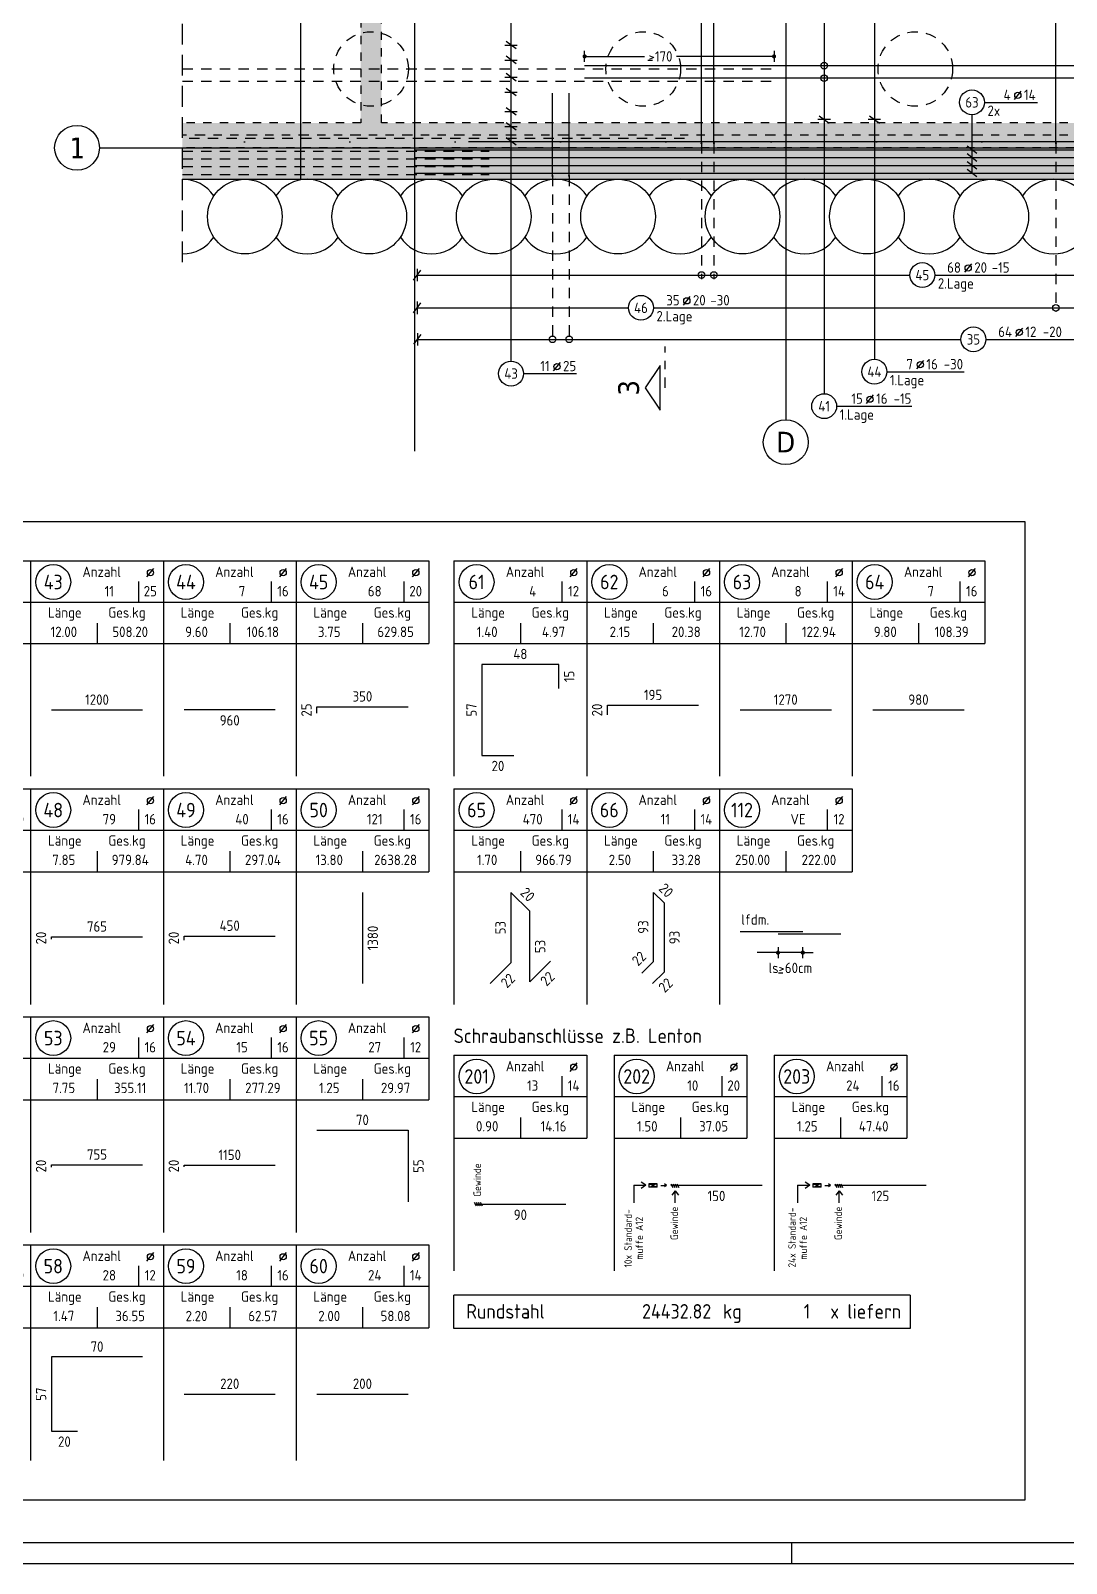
# Model space of a CAD drawing. Extents: x -101 to 101, y -52 to 90.
# Drawn here: x 21.77 to 34.26, y 0 to 18.48 of the extents above; entities that cross this region are included whole.
import ezdxf
from ezdxf.enums import TextEntityAlignment as Align

# ---------------------------------------------------------------- set-up
doc = ezdxf.new("R2010")
doc.units = 0
doc.header["$LTSCALE"] = 0.5
for name, pattern in [('AUSGEZOGEN', [1000.01, 1000, 0.01]), ('DASHED', [0.75, 0.5, -0.25]), ('DIVIDE2', [0.625, 0.25, -0.125, 0, -0.125, 0, -0.125]), ('HIDDEN', [0.375, 0.25, -0.125]), ('PUNKT', [0.175, 0.05, -0.125]), ('STRICHPUNKT2', [0.55, 0.25, -0.125, 0.05, -0.125]), ('VERDECKT', [0.375, 0.25, -0.125])]:
    doc.linetypes.add(name, pattern=pattern)
for name, color, linetype in [('2.UG', 7, 'Continuous'), ('ACHSEN', 7, 'Continuous'), ('AFB', 7, 'Continuous'), ('AFU', 7, 'Continuous'), ('BETON', 7, 'Continuous'), ('DRUEBER', 7, 'Continuous'), ('grau_mittel', 7, 'Continuous'), ('Gründungspfähle', 7, 'Continuous'), ('HILFE', 7, 'Continuous'), ('MASSE', 7, 'Continuous'), ('OBJEKT', 7, 'Continuous'), ('RAHMEN', 7, 'Continuous'), ('RND', 7, 'Continuous'), ('RND_BILD', 7, 'Continuous'), ('SCHNITTE', 7, 'Continuous'), ('SCHRAFF', 7, 'Continuous'), ('SFP_Achsen', 7, 'Continuous'), ('STAHL', 7, 'Continuous'), ('TEXT', 7, 'Continuous'), ('Verbau', 7, 'Continuous')]:
    doc.layers.add(name, color=color, linetype=linetype)
doc.layers.add('NOPLOT', color=7, linetype='Continuous', plot=False)
doc.styles.add('helv', font='tahoma.ttf')
doc.styles.add('txt', font='isocp.shx')
doc.linetypes.add('AFU_50L', pattern='A,0.75,["/",Standard,S=0.2,R=0,X=-0.01,Y=-0.1],0.07,["/",Standard,S=0.2,R=0,X=-0.01,Y=-0.1],0.75', length=1.57)
doc.dimstyles.new('DOT_I', dxfattribs={"dimscale": 0.5, "dimtxt": 0.25, "dimasz": 0.25, "dimexe": 0.1, "dimexo": 0.3, "dimgap": 0.1, "dimtad": 1, "dimdec": 3, "dimzin": 3, "dimtxsty": 'txt', "dimblk": 'DOT', "dimblk1": 'DOT', "dimblk2": 'DOT', "dimsah": 1, "dimcen": 0.1, "dimse1": 1, "dimse2": 1, "dimazin": 0, "dimtfac": 1, "dimtdec": 4, "dimtix": 1, "dimtmove": 2, "dimatfit": 3, "dimfxl": 0, "dimtvp": 1, "dimtolj": 1, "dimtzin": 0, "dimarcsym": 0})

# ---------------------------------------------------------------- blocks, each defined once
blk = doc.blocks.new('lei_gre')
at = {"layer": 'RND', "color": 7, "linetype": 'Continuous'}
for p, q in [((-0.09, -0.12), (0.09, 0.12)), ((0, 0.15), (0, -0.15))]:
    blk.add_line(p, q, dxfattribs=at)
blk = doc.blocks.new('RND_LEI')
at = {"layer": 'RND', "color": 7, "linetype": 'Continuous'}
blk.add_line((1.022, 0.066), (1.19, 0.27), dxfattribs=at)
for centre, radius in [((0, 0), 0.3), ((1.106, 0.168), 0.075)]:
    blk.add_circle(centre, radius, dxfattribs=at)
at = {"layer": 'RND', "color": 7, "linetype": 'Continuous', "style": 'txt'}
blk.add_attdef('POSL', text='', height=0.25, dxfattribs=at).set_placement((0, 0), align=Align.MIDDLE)
blk.add_attdef('ANZ', text='', height=0.25, dxfattribs=at).set_placement((0.931, 0.057), align=Align.RIGHT)
for tag, p in [('DUM', (1.253, 0.057)), ('ABSTD', (1.674, 0.057)), ('POSTXT', (0.374, -0.327))]:
    blk.add_attdef(tag, p, '', height=0.25, dxfattribs=at)
blk = doc.blocks.new('DOT')
at = {"layer": 'MASSE', "color": 7, "linetype": 'Continuous'}
for p, q in [((0, 0), (-1, 0)), ((0, 0.54), (0, -0.54))]:
    blk.add_line(p, q, dxfattribs=at)
at = {"layer": 'MASSE', "color": 7, "linetype": 'Continuous', "const_width": 0.2}
blk.add_lwpolyline([(-0.1, 0, 1), (0.1, 0, 1)], format="xyb", close=True, dxfattribs=at)
blk = doc.blocks.new('*D60')
at = {"layer": 'Defpoints', "color": 0, "linetype": 'AUSGEZOGEN', "transparency": 16777216}
for p in [(28.451, 18.173), (28.451, 18.173), (30.735, 18.173)]:
    blk.add_point(p, dxfattribs=at)
at = {"layer": 'MASSE', "color": 0, "linetype": 'AUSGEZOGEN', "lineweight": -2, "transparency": 16777216}
for p, q in [((28.576, 18.173), (29.173, 18.173)), ((30.61, 18.173), (29.56, 18.173))]:
    blk.add_line(p, q, dxfattribs=at)
at = {"layer": 'MASSE', "color": 0, "linetype": 'AUSGEZOGEN', "lineweight": -2, "transparency": 16777216, "xscale": 0.125, "yscale": 0.125, "zscale": 0.125, "rotation": 180}
blk.add_blockref('DOT', (28.451, 18.173), dxfattribs=at)
at = {"layer": 'MASSE', "color": 0, "linetype": 'AUSGEZOGEN', "lineweight": -2, "transparency": 16777216, "xscale": 0.125, "yscale": 0.125, "zscale": 0.125}
blk.add_blockref('DOT', (30.735, 18.173), dxfattribs=at)
at = {"layer": 'MASSE', "color": 0, "linetype": 'AUSGEZOGEN', "transparency": 16777216, "insert": (29.366, 18.173), "char_height": 0.125, "attachment_point": 5, "style": 'txt'}
blk.add_mtext('\\A1;>170', dxfattribs=at)
blk = doc.blocks.new('SCHN-1')
at = {"layer": 'SCHNITTE', "color": 5, "linetype": 'Continuous'}
blk.add_lwpolyline([(0.54, 0.125), (0, 0.485), (-0.54, 0.125)], close=True, dxfattribs=at)
at = {"layer": 'SCHNITTE', "color": 6, "linetype": 'Continuous', "style": 'helv'}
blk.add_attdef('SCHN-1', text='', height=0.5, dxfattribs=at).set_placement((0, 0.635), align=Align.CENTER)
blk = doc.blocks.new('RND_LIS2')
at = {"layer": 'RND', "color": 3, "linetype": 'Continuous'}
for p, q in [((0, 0), (0, -5.2)), ((0, 0), (3.2, 0)), ((3.2, 0), (3.2, -2)), ((2.6, -0.503), (2.6, -1)), ((0, -1), (3.2, -1)), ((1.6, -1.503), (1.6, -2)), ((0, -2), (3.2, -2))]:
    blk.add_line(p, q, dxfattribs=at)
at = {"layer": 'RND', "color": 7, "linetype": 'Continuous'}
blk.add_line((2.805, -0.39), (2.973, -0.186), dxfattribs=at)
at = {"layer": 'RND', "color": 1, "linetype": 'Continuous'}
blk.add_circle((0.545, -0.513), 0.42, dxfattribs=at)
at = {"layer": 'RND', "color": 7, "linetype": 'Continuous'}
blk.add_circle((2.889, -0.288), 0.075, dxfattribs=at)
at = {"layer": 'RND', "color": 7, "linetype": 'Continuous', "style": 'txt'}
for s, p in [('Anzahl', (1.249, -0.391)), ('Länge', (0.42, -1.373)), ('Ges.kg', (1.872, -1.373))]:
    blk.add_text(s, height=0.25, dxfattribs=at).set_placement(p)
at = {"layer": 'RND', "color": 1, "linetype": 'Continuous', "style": 'txt'}
blk.add_attdef('POS1', text='', height=0.35, dxfattribs=at).set_placement((0.545, -0.513), align=Align.MIDDLE)
at = {"layer": 'RND', "color": 7, "linetype": 'Continuous', "style": 'txt'}
for tag, p in [('STK1', (1.897, -0.859)), ('DS1', (2.885, -0.859)), ('LANG1', (0.8, -1.841)), ('GEW', (2.4, -1.841))]:
    blk.add_attdef(tag, text='', height=0.25, dxfattribs=at).set_placement(p, align=Align.CENTER)
blk = doc.blocks.new('A0-19-0')
at = {"layer": 'RAHMEN', "color": 5}
blk.add_line((2, 0.5), (137.4, 0.5), dxfattribs=at)
at = {"layer": 'RAHMEN', "color": 7}
blk.add_line((61.9, 0), (61.9, 0.5), dxfattribs=at)
at = {"layer": 'RAHMEN'}
blk.add_line((0, 0), (137.9, 0), dxfattribs=at)
blk = doc.blocks.new('RND_SUM')
at = {"layer": 'RND', "color": 5, "linetype": 'Continuous'}
for p, q in [((0, 0), (0, 0.8)), ((11, 0.8), (0, 0.8)), ((11, 0.8), (11, 0)), ((11, 0), (0, 0))]:
    blk.add_line(p, q, dxfattribs=at)
at = {"layer": 'RND', "color": 1, "linetype": 'Continuous', "style": 'txt'}
for s, p in [('Rundstahl', (0.292, 0.235)), ('kg', (6.483, 0.235))]:
    blk.add_text(s, height=0.35, dxfattribs=at).set_placement(p)
blk.add_text('x liefern', height=0.35, dxfattribs=at).set_placement((10.784, 0.235), align=Align.RIGHT)
for tag, p in [('RND-S', (6.203, 0.235)), ('RND-Z', (8.59, 0.235))]:
    blk.add_attdef(tag, text='', height=0.35, dxfattribs=at).set_placement(p, align=Align.RIGHT)
blk = doc.blocks.new('Muffe%%C28')
at = {"layer": 'STAHL', "color": 102, "linetype": 'AUSGEZOGEN'}
for p, q in [((-0.01, 0.117), (-0.011, 0.116)), ((-0.011, 0.116), (-0.011, 0.017)), ((-0.011, 0.017), (-0.01, 0.016)), ((0.025, 0.117), (-0.01, 0.117)), ((-0.01, 0.016), (0.025, 0.016)), ((-0.007, 0.116), (-0.008, 0.117)), ((-0.007, 0.017), (-0.008, 0.016)), ((-0.007, 0.116), (-0.002, 0.072)), ((-0.007, 0.017), (-0.002, 0.061)), ((0.018, 0.07), (-0.003, 0.07)), ((-0.003, 0.063), (0.018, 0.063)), ((-0.002, 0.072), (-0.002, 0.066)), ((-0.002, 0.061), (-0.002, 0.066)), ((0.022, 0.116), (0.017, 0.072)), ((0.017, 0.072), (0.017, 0.066)), ((0.017, 0.061), (0.017, 0.066)), ((0.022, 0.017), (0.017, 0.061)), ((0.022, 0.116), (0.023, 0.117)), ((0.022, 0.017), (0.023, 0.016)), ((0.026, 0.116), (0.025, 0.117)), ((0.025, 0.016), (0.026, 0.017)), ((0.026, 0.116), (0.026, 0.017))]:
    blk.add_line(p, q, dxfattribs=at)
at = {"layer": 'TEXT', "color": 102, "linetype": 'AUSGEZOGEN'}
for p, q in [((-0.002, 0.074), (0.017, 0.074)), ((-0.002, 0.059), (0.017, 0.059))]:
    blk.add_line(p, q, dxfattribs=at)

msp = doc.modelspace()

# ---------------------------------------------------------------- hatches: boundary and pattern name
at = {"layer": '2.UG', "linetype": 'AUSGEZOGEN'}
h = msp.add_hatch(dxfattribs=at)
h.set_pattern_fill('DOTS', scale=0.8, double=1)
h.set_pattern_definition([(0, (73.88, 57.7828), (0.635, 1.27), [0, -1.27])])
h.paths.add_polyline_path([(28.0859, 38.321), (26.9759, 38.321), (26.9759, 38.566), (26.6759, 38.566), (26.6759, 38.321), (23.9009, 38.321), (23.9009, 38.021), (28.0859, 38.021)], flags=17)
h.paths.add_polyline_path([(31.3709, 38.321), (30.5959, 38.321), (30.5959, 38.021), (30.7509, 38.021), (30.7509, 37.521), (31.0009, 37.521), (31.0009, 38.021), (31.3709, 38.021)], flags=17)
h.paths.add_polyline_path([(36.0259, 39.721), (35.7259, 39.721), (35.7259, 38.321), (33.9909, 38.321), (33.9909, 39.721), (33.6909, 39.721), (33.6909, 38.321), (33.3809, 38.321), (33.3809, 38.021), (35.7259, 38.021), (35.7259, 26.571), (31.0009, 26.571), (31.0009, 30.776), (30.7509, 30.776), (30.7509, 26.571), (23.9009, 26.571), (23.9009, 26.321), (36.0259, 26.321)])
h.paths.add_polyline_path([(31.0009, 36.386), (30.7509, 36.386), (30.7509, 31.911), (31.0009, 31.911)], flags=17)
h.paths.add_polyline_path([(27.8009, 30.696), (27.5009, 30.696), (27.5009, 30.196), (27.8009, 30.196)], flags=17)
h.paths.add_polyline_path([(24.5759, 30.696), (24.2759, 30.696), (24.2759, 30.196), (24.5759, 30.196)], flags=17)
h.paths.add_polyline_path([(39.6859, 30.946), (38.5009, 30.946), (38.5009, 38.021), (40.7509, 38.021), (40.7509, 38.321), (38.5009, 38.321), (38.5009, 38.771), (38.2509, 38.771), (38.2509, 30.226), (38.5009, 30.226), (38.5009, 30.696), (39.6859, 30.696)])
h.paths.add_polyline_path([(40.7509, 28.446), (38.5009, 28.446), (38.5009, 28.601), (38.2509, 28.601), (38.2509, 25.701), (38.5009, 25.701), (38.5009, 28.196), (40.5759, 28.196), (40.5759, 24.071), (38.5009, 24.071), (38.5009, 24.691), (38.2509, 24.691), (38.2509, 24.071), (28.2459, 24.071), (28.2459, 23.821), (38.8759, 23.821), (38.8759, 17.371), (26.0009, 17.371), (26.0009, 23.821), (26.2359, 23.821), (26.2359, 24.071), (25.6159, 24.071), (25.6159, 23.821), (25.7509, 23.821), (25.7509, 17.371), (23.9009, 17.371), (23.9009, 17.071), (40.7509, 17.071), (40.7509, 17.371), (39.1259, 17.371), (39.1259, 23.821), (40.7509, 23.821)])
at = {"layer": 'grau_mittel'}
h = msp.add_hatch(color=61, dxfattribs=at)
h.paths.add_polyline_path([(26.0009, 17.071), (26.0009, 16.691), (39.1259, 16.691), (39.1259, 17.071)])
h.paths.add_polyline_path([(23.6009, 17.071), (23.6009, 16.691), (26.0009, 16.691), (26.0009, 17.071)])
h.paths.add_polyline_path([(40.7509, 16.691), (40.7509, 17.071), (39.1259, 17.071), (39.1259, 16.691)])
at = {"layer": 'SCHRAFF', "linetype": 'AUSGEZOGEN'}
h = msp.add_hatch(dxfattribs=at)
h.set_pattern_fill('DOTS', scale=0.05, double=1)
h.set_pattern_definition([(0, (73.88, 57.78282), (0.0396875, 0.079375), [0, -0.079375])])
h.paths.add_polyline_path([(26.4009, 38.321), (23.6009, 38.321), (23.6009, 38.021), (26.4009, 38.021)])
h.paths.add_polyline_path([(28.0859, 38.321), (26.9759, 38.321), (26.9759, 38.566), (26.6759, 38.566), (26.6759, 38.321), (26.4009, 38.321), (26.4009, 38.021), (28.0859, 38.021)], flags=17)
h.paths.add_polyline_path([(31.3709, 38.321), (30.5959, 38.321), (30.5959, 38.021), (30.7509, 38.021), (30.7509, 37.521), (31.0009, 37.521), (31.0009, 38.021), (31.3709, 38.021)], flags=17)
h.paths.add_polyline_path([(36.0259, 39.721), (35.7259, 39.721), (35.7259, 38.321), (33.9909, 38.321), (33.9909, 39.721), (33.6909, 39.721), (33.6909, 38.321), (33.3809, 38.321), (33.3809, 38.021), (35.7259, 38.021), (35.7259, 26.571), (31.0009, 26.571), (31.0009, 30.776), (30.7509, 30.776), (30.7509, 26.571), (26.4009, 26.571), (26.4009, 26.321), (36.0259, 26.321)])
h.paths.add_polyline_path([(40.7509, 38.321), (38.5009, 38.321), (38.5009, 38.771), (38.2509, 38.771), (38.2509, 30.226), (38.5009, 30.226), (38.5009, 30.696), (39.6859, 30.696), (39.6859, 30.946), (38.5009, 30.946), (38.5009, 38.021), (40.7509, 38.021)])
h.paths.add_polyline_path([(31.0009, 36.386), (30.7509, 36.386), (30.7509, 31.911), (31.0009, 31.911)], flags=17)
h.paths.add_polyline_path([(27.8009, 30.696), (27.5009, 30.696), (27.5009, 30.196), (27.8009, 30.196)], flags=17)
h.paths.add_polyline_path([(24.5759, 30.696), (24.2759, 30.696), (24.2759, 30.196), (24.5759, 30.196)])
h.paths.add_polyline_path([(26.4009, 26.571), (23.6009, 26.571), (23.6009, 26.321), (26.4009, 26.321)])
h.paths.add_polyline_path([(40.7509, 28.446), (38.5009, 28.446), (38.5009, 28.601), (38.2509, 28.601), (38.2509, 25.701), (38.5009, 25.701), (38.5009, 28.196), (40.5759, 28.196), (40.5759, 24.071), (38.5009, 24.071), (38.5009, 24.691), (38.2509, 24.691), (38.2509, 23.821), (38.8759, 23.821), (38.8759, 17.371), (38.2509, 17.371), (38.2509, 17.071), (40.7509, 17.071), (40.7509, 17.371), (39.1259, 17.371), (39.1259, 23.821), (40.7509, 23.821)])
h.paths.add_polyline_path([(38.2509, 24.071), (28.2459, 24.071), (28.2459, 23.821), (38.2509, 23.821)])
h.paths.add_polyline_path([(26.2359, 24.071), (25.6159, 24.071), (25.6159, 23.821), (25.7509, 23.821), (25.7509, 17.371), (23.6009, 17.371), (23.6009, 17.071), (26.4009, 17.071), (26.4009, 17.371), (26.0009, 17.371), (26.0009, 23.821), (26.2359, 23.821)])
h.paths.add_polyline_path([(38.2509, 17.371), (26.4009, 17.371), (26.4009, 17.071), (38.2509, 17.071)])

# ---------------------------------------------------------------- linework, layer by layer
at = {"layer": 'ACHSEN', "color": 140, "linetype": 'AUSGEZOGEN'}
for p, q in [((30.8759, 39.721), (30.8759, 13.791)), ((22.6009, 17.071), (40.7509, 17.071))]:
    msp.add_line(p, q, dxfattribs=at)
at = {"layer": 'AFB', "color": 1, "linetype": 'DIVIDE2'}
msp.add_line((40.7509, 17.221), (23.6009, 17.221), dxfattribs=at)
at = {"layer": 'AFU', "color": 8, "linetype": 'AFU_50L'}
msp.add_line((25.0259, 38.321), (25.0259, 16.691), dxfattribs=at)
at = {"layer": 'BETON', "color": 6, "linetype": 'AUSGEZOGEN'}
msp.add_line((23.6009, 17.071), (40.7509, 17.071), dxfattribs=at)
at = {"layer": 'DRUEBER', "color": 7, "linetype": 'PUNKT', "lineweight": -2}
for points in [[(25.7509, 23.821), (25.7509, 17.371), (23.6009, 17.371)], [(38.8759, 23.821), (38.8759, 17.371), (26.0009, 17.371), (26.0009, 23.821)], [(40.7509, 17.071), (23.6009, 17.071)]]:
    msp.add_lwpolyline(points, dxfattribs=at)
at = {"layer": 'Gründungspfähle', "color": 171, "linetype": 'VERDECKT'}
for centre in [(25.8759, 18.021), (29.1572, 18.021), (32.4384, 18.021)]:
    msp.add_circle(centre, 0.45, dxfattribs=at)
at = {"layer": 'HILFE', "color": 102, "linetype": 'DASHED'}
msp.add_line((23.6009, 15.691), (23.6009, 39.721), dxfattribs=at)
at = {"layer": 'MASSE', "color": 7, "linetype": 'AUSGEZOGEN'}
msp.add_line((29.2117, 18.1269), (29.2689, 18.1269), dxfattribs=at)
at = {"layer": 'MASSE', "color": 7, "linetype": 'Continuous'}
for p, q in [((30.6576, 7.3649), (30.5326, 7.3649)), ((31.0817, 7.3649), (30.7826, 7.3649))]:
    msp.add_line(p, q, dxfattribs=at)
at = {"layer": 'NOPLOT', "color": 191, "linetype": 'AUSGEZOGEN'}
msp.add_line((26.4009, 20.3689), (26.4009, 13.4127), dxfattribs=at)
at = {"layer": 'OBJEKT', "color": 7, "linetype": 'AUSGEZOGEN'}
for p, q in [((23.6009, 16.691), (40.7509, 16.691)), ((30.7885, 7.1227), (30.8397, 7.1227))]:
    msp.add_line(p, q, dxfattribs=at)
at = {"layer": 'RND', "color": 7, "linetype": 'AUSGEZOGEN'}
for p, q in [((31.3392, 19.4987), (31.3392, 17.4123)), ((31.9446, 19.4973), (31.9446, 17.4117)), ((33.2713, 17.6188), (33.9113, 17.6188)), ((31.3392, 17.4123), (31.3392, 14.1047)), ((31.9446, 17.4117), (31.9446, 14.5204)), ((26.4307, 15.5362), (32.3726, 15.5362)), ((32.6726, 15.5362), (36.5278, 15.5362)), ((26.4318, 15.141), (28.9802, 15.141)), ((29.2802, 15.141), (36.5306, 15.141)), ((26.4358, 14.7607), (32.9886, 14.7607)), ((33.2886, 14.7607), (39.0773, 14.7607)), ((27.7143, 14.3479), (28.3543, 14.3479)), ((32.0946, 14.3704), (33.0258, 14.3704)), ((31.4892, 13.9547), (32.3954, 13.9547))]:
    msp.add_line(p, q, dxfattribs=at)
at = {"layer": 'RND', "color": 102, "linetype": 'AUSGEZOGEN'}
for p, q in [((27.5643, 14.4979), (27.5643, 19.1047)), ((33.1213, 17.4688), (33.1213, 16.7639))]:
    msp.add_line(p, q, dxfattribs=at)
at = {"layer": 'RND', "color": 1, "linetype": 'HIDDEN'}
msp.add_line((29.6559, 17.184), (23.6009, 17.184), dxfattribs=at)
at = {"layer": 'RND', "color": 102, "linetype": 'VERDECKT'}
for p, q in [((29.8596, 17.126), (29.8596, 15.4862)), ((30.0096, 17.126), (30.0096, 15.4862)), ((34.1333, 17.126), (34.1333, 15.091)), ((28.0634, 16.731), (28.0634, 14.7107)), ((28.2634, 16.731), (28.2634, 14.7107))]:
    msp.add_line(p, q, dxfattribs=at)
at = {"layer": 'RND', "color": 1, "linetype": 'AUSGEZOGEN'}
for points in [[(34.1333, 17.126), (34.1333, 23.776)], [(29.8596, 17.126), (29.8596, 20.626)], [(30.0096, 17.126), (30.0096, 20.626)], [(39.0509, 18.0608), (28.4509, 18.0608)], [(39.0509, 17.9108), (28.4509, 17.9108)], [(28.0634, 16.731), (28.0634, 17.731)], [(28.2634, 16.731), (28.2634, 17.731)], [(26.4009, 17.0456), (39.1009, 17.0456)], [(27.0509, 17.1467), (39.0509, 17.1467)], [(26.4009, 16.9517), (39.1009, 16.9517)], [(26.4009, 16.8578), (39.1009, 16.8578)], [(26.4009, 16.7639), (39.1009, 16.7639)]]:
    msp.add_lwpolyline(points, dxfattribs=at)
at = {"layer": 'RND', "color": 1, "linetype": 'HIDDEN'}
for points in [[(23.6009, 18.0235), (30.7347, 18.0235)], [(23.6009, 17.8735), (30.7347, 17.8735)], [(23.6009, 17.0313), (27.2982, 17.0313)], [(23.6009, 16.9374), (27.2982, 16.9374)], [(23.6009, 16.8436), (27.2982, 16.8436)], [(23.6009, 16.7497), (27.2982, 16.7497)]]:
    msp.add_lwpolyline(points, dxfattribs=at)
at = {"layer": 'RND', "color": 7, "linetype": 'AUSGEZOGEN', "const_width": 0.0125}
for points in [[(29.8534, 17.126, 1), (29.8659, 17.126, 1)], [(30.0034, 17.126, 1), (30.0159, 17.126, 1)], [(34.127, 17.126, 1), (34.1395, 17.126, 1)], [(28.0571, 16.731, 1), (28.0696, 16.731, 1)], [(28.2571, 16.731, 1), (28.2696, 16.731, 1)]]:
    msp.add_lwpolyline(points, format="xyb", close=True, dxfattribs=at)
at = {"layer": 'RND', "color": 7, "linetype": 'AUSGEZOGEN'}
for centre in [(31.3392, 18.0608), (31.3392, 17.9108), (29.8596, 15.5362), (30.0096, 15.5362), (34.1333, 15.141), (28.0634, 14.7607), (28.2634, 14.7607)]:
    msp.add_circle(centre, 0.04, dxfattribs=at)
at = {"layer": 'RND_BILD', "color": 102, "linetype": 'AUSGEZOGEN'}
for p, q in [((29.0422, 4.5589), (29.1882, 4.5589)), ((29.0422, 4.5589), (29.0422, 4.3479)), ((29.1882, 4.5589), (29.1334, 4.598)), ((29.1882, 4.5589), (29.1334, 4.5198)), ((29.3702, 4.5566), (29.4374, 4.5566)), ((29.4374, 4.5566), (29.4122, 4.5747)), ((29.4374, 4.5566), (29.4122, 4.5386)), ((29.4901, 4.5785), (29.5129, 4.5344)), ((29.5429, 4.494), (29.5038, 4.4392)), ((29.5141, 4.5785), (29.5369, 4.5344)), ((29.5381, 4.5785), (29.5609, 4.5344)), ((29.5429, 4.494), (29.582, 4.4392)), ((29.5429, 4.3479), (29.5429, 4.494)), ((29.5621, 4.5785), (29.5849, 4.5344)), ((31.0192, 4.5589), (31.1653, 4.5589)), ((31.0192, 4.5589), (31.0192, 4.3479)), ((31.1653, 4.5589), (31.1105, 4.598)), ((31.1653, 4.5589), (31.1105, 4.5198)), ((31.3473, 4.5566), (31.4145, 4.5566)), ((31.4145, 4.5566), (31.3893, 4.5747)), ((31.4145, 4.5566), (31.3893, 4.5386)), ((31.4672, 4.5785), (31.49, 4.5344)), ((31.52, 4.494), (31.4808, 4.4392)), ((31.4912, 4.5785), (31.514, 4.5344)), ((31.5152, 4.5785), (31.538, 4.5344)), ((31.52, 4.494), (31.5591, 4.4392)), ((31.52, 4.3479), (31.52, 4.494)), ((31.5392, 4.5785), (31.562, 4.5344))]:
    msp.add_line(p, q, dxfattribs=at)
at = {"layer": 'RND_BILD', "color": 1, "linetype": 'AUSGEZOGEN'}
for points in [[(28.1389, 10.5514), (28.1389, 10.8409), (27.2126, 10.8409), (27.2126, 9.7409), (27.5986, 9.7409)], [(22.0215, 10.2909), (23.1215, 10.2909)], [(24.7215, 10.2909), (23.6215, 10.2909)], [(25.2215, 10.2516), (25.2215, 10.3302), (26.3215, 10.3302)], [(28.7258, 10.2345), (28.7258, 10.3473), (29.8258, 10.3473)], [(30.3258, 10.2909), (31.4258, 10.2909)], [(31.9258, 10.2909), (33.0258, 10.2909)], [(25.7715, 8.0909), (25.7715, 6.9909)], [(28.0388, 7.2632), (27.7892, 7.0136), (27.7892, 7.864), (27.5623, 8.0909), (27.5623, 7.2405), (27.3127, 6.9909)], [(29.1426, 7.1177), (29.2821, 7.2571), (29.2821, 8.0909), (29.4089, 7.9641), (29.4089, 7.1303), (29.2694, 6.9909)], [(22.0215, 7.5265), (22.0215, 7.5553), (23.1215, 7.5553)], [(23.6215, 7.5164), (23.6215, 7.5653), (24.7215, 7.5653)], [(25.2215, 5.223), (26.3215, 5.223), (26.3215, 4.3587)], [(22.0215, 4.7763), (22.0215, 4.8055), (23.1215, 4.8055)], [(23.6215, 4.7813), (23.6215, 4.8004), (24.7215, 4.8004)], [(30.5901, 4.5553), (29.4901, 4.5553)], [(32.5671, 4.5553), (31.4671, 4.5553)], [(28.2258, 4.3283), (27.1258, 4.3283)], [(23.1215, 2.4887), (22.0215, 2.4887), (22.0215, 1.593), (22.3358, 1.593)], [(23.6215, 2.0409), (24.7215, 2.0409)], [(25.2215, 2.0409), (26.3215, 2.0409)]]:
    msp.add_lwpolyline(points, dxfattribs=at)
at = {"layer": 'RND_BILD', "color": 1, "linetype": 'Continuous'}
for points in [[(30.3256, 7.619), (31.0817, 7.619)], [(30.7826, 7.5914), (31.5386, 7.5914)]]:
    msp.add_lwpolyline(points, dxfattribs=at)
at = {"layer": 'SCHNITTE', "color": 5, "linetype": 'STRICHPUNKT2'}
msp.add_line((29.4235, 14.176), (29.4235, 14.676), dxfattribs=at)
at = {"layer": 'SFP_Achsen', "color": 7, "linetype": 'AUSGEZOGEN'}
for centre in [(22.3304, 17.071), (30.8759, 13.5205)]:
    msp.add_circle(centre, 0.2705, dxfattribs=at)
at = {"layer": 'TEXT', "color": 102, "linetype": 'AUSGEZOGEN'}
for p, q in [((27.1476, 4.3079), (27.1248, 4.352)), ((27.1716, 4.3079), (27.1488, 4.352)), ((27.1956, 4.3079), (27.1728, 4.352)), ((27.2196, 4.3079), (27.1968, 4.352))]:
    msp.add_line(p, q, dxfattribs=at)
at = {"layer": 'TEXT', "color": 1, "linetype": 'AUSGEZOGEN'}
msp.add_lwpolyline([(1.609, 12.5658), (33.7593, 12.5658), (33.7593, 0.7633), (1.609, 0.7633)], close=True, dxfattribs=at)
at = {"layer": 'Verbau', "color": 171}
for centre in [(24.3543, 16.241), (25.8543, 16.241), (27.3543, 16.241), (28.8543, 16.241), (30.3543, 16.241), (31.8543, 16.241), (33.3543, 16.241)]:
    msp.add_circle(centre, 0.45, dxfattribs=at)
for centre, start, end in [((23.6043, 16.241), 33.55731, 90.43124), ((25.1043, 16.241), 33.55731, 146.44269), ((26.6043, 16.241), 33.55731, 146.44269), ((28.1043, 16.241), 33.55731, 146.44269), ((29.6043, 16.241), 33.55731, 146.44269), ((31.1043, 16.241), 33.55731, 146.44269), ((32.6043, 16.241), 33.55731, 146.44269), ((34.1043, 16.241), 33.55731, 146.44269), ((23.6043, 16.241), 269.56876, 326.44269), ((25.1043, 16.241), 213.55731, 326.44269), ((26.6043, 16.241), 213.55731, 326.44269), ((28.1043, 16.241), 213.55731, 326.44269), ((29.6043, 16.241), 213.55731, 326.44269), ((31.1043, 16.241), 213.55731, 326.44269), ((32.6043, 16.241), 213.55731, 326.44269), ((34.1043, 16.241), 213.55731, 326.44269)]:
    msp.add_arc(centre, 0.45, start, end, dxfattribs=at)

# ---------------------------------------------------------------- block references
at = {"layer": 'MASSE', "color": 7, "linetype": 'Continuous', "xscale": 0.125, "yscale": 0.125, "zscale": 0.125}
msp.add_blockref('DOT', (30.7826, 7.3649), dxfattribs=at)
at = {"layer": 'MASSE', "color": 7, "linetype": 'Continuous', "xscale": 0.125, "yscale": 0.125, "zscale": 0.125, "rotation": 180}
msp.add_blockref('DOT', (31.0817, 7.3649), dxfattribs=at)
at = {"layer": 'RAHMEN', "color": 7, "linetype": 'AUSGEZOGEN', "xscale": 0.5, "yscale": 0.5, "zscale": 0.5}
msp.add_blockref('A0-19-0', (0, 0), dxfattribs=at)
at = {"layer": 'RND', "color": 7, "linetype": 'AUSGEZOGEN', "xscale": 0.5, "yscale": 0.5, "zscale": 0.5}
for p, rotation in [((27.5643, 18.3091), 90), ((27.5643, 18.1289), 90), ((27.5643, 17.9209), 90), ((27.5643, 17.7421), 90.0000000000017), ((27.5643, 17.5092), 90), ((31.3392, 17.4123), 270), ((31.9446, 17.4117), 270), ((27.5643, 17.3287), 90), ((27.5643, 17.1467), 90), ((33.1213, 17.0456), 90), ((33.1213, 16.9517), 90), ((33.1213, 16.8578), 90), ((33.1213, 16.7639), 90)]:
    msp.add_blockref('lei_gre', p, dxfattribs=dict(at, rotation=rotation))
for p, values in [((33.1213, 17.6188), {'POSL': '63', 'DUM': '14', 'ANZ': '4', 'POSTXT': '2x'}), ((32.5226, 15.5362), {'POSL': '45', 'DUM': '20', 'ANZ': '68', 'ABSTD': '-15', 'POSTXT': '2.Lage'}), ((29.1302, 15.141), {'POSL': '46', 'DUM': '20', 'ANZ': '35', 'ABSTD': '-30', 'POSTXT': '2.Lage'}), ((33.1386, 14.7607), {'POSL': '35', 'DUM': '12', 'ANZ': '64', 'ABSTD': '-20'}), ((27.5643, 14.3479), {'POSL': '43', 'DUM': '25', 'ANZ': '11'}), ((31.9446, 14.3704), {'POSL': '44', 'DUM': '16', 'ANZ': '7', 'ABSTD': '-30', 'POSTXT': '1.Lage  '}), ((31.3392, 13.9547), {'POSL': '41', 'DUM': '16', 'ANZ': '15', 'ABSTD': '-15', 'POSTXT': '1.Lage'})]:
    msp.add_blockref('RND_LEI', p, dxfattribs=at).add_auto_attribs(values)
for p in [(26.4307, 15.5362), (26.4318, 15.141), (26.4358, 14.7607)]:
    msp.add_blockref('lei_gre', p, dxfattribs=at)
at = {"layer": 'RND_BILD', "color": 7, "linetype": 'AUSGEZOGEN', "xscale": 0.5, "yscale": 0.5, "zscale": 0.5}
for name, p, values in [('RND_LIS2', (20.1715, 12.0909), {'POS1': '42', 'STK1': '96', 'DS1': '16', 'LANG1': '7.35', 'GEW': '1114.85'}), ('RND_LIS2', (21.7715, 12.0909), {'POS1': '43', 'STK1': '11', 'DS1': '25', 'LANG1': '12.00', 'GEW': '508.20'}), ('RND_LIS2', (23.3715, 12.0909), {'POS1': '44', 'STK1': '7', 'DS1': '16', 'LANG1': '9.60', 'GEW': '106.18'}), ('RND_LIS2', (24.9715, 12.0909), {'POS1': '45', 'STK1': '68', 'DS1': '20', 'LANG1': '3.75', 'GEW': '629.85'}), ('RND_LIS2', (28.4758, 12.0909), {'POS1': '62', 'STK1': '6', 'DS1': '16', 'LANG1': '2.15', 'GEW': '20.38'}), ('RND_LIS2', (30.0758, 12.0909), {'POS1': '63', 'STK1': '8', 'DS1': '14', 'LANG1': '12.70', 'GEW': '122.94'}), ('RND_LIS2', (31.6758, 12.0909), {'POS1': '64', 'STK1': '7', 'DS1': '16', 'LANG1': '9.80', 'GEW': '108.39'}), ('RND_LIS2', (20.1715, 9.3409), {'POS1': '47', 'STK1': '26', 'DS1': '20', 'LANG1': '2.90', 'GEW': '186.24'}), ('RND_LIS2', (21.7715, 9.3409), {'POS1': '48', 'STK1': '79', 'DS1': '16', 'LANG1': '7.85', 'GEW': '979.84'}), ('RND_LIS2', (23.3715, 9.3409), {'POS1': '49', 'STK1': '40', 'DS1': '16', 'LANG1': '4.70', 'GEW': '297.04'}), ('RND_LIS2', (24.9715, 9.3409), {'POS1': '50', 'STK1': '121', 'DS1': '16', 'LANG1': '13.80', 'GEW': '2638.28'}), ('RND_LIS2', (26.8758, 9.3409), {'POS1': '65', 'STK1': '470', 'DS1': '14', 'LANG1': '1.70', 'GEW': '966.79'}), ('RND_LIS2', (28.4758, 9.3409), {'POS1': '66', 'STK1': '11', 'DS1': '14', 'LANG1': '2.50', 'GEW': '33.28'}), ('RND_LIS2', (30.0758, 9.3409), {'POS1': '112', 'STK1': 'VE', 'DS1': '12', 'LANG1': '250.00', 'GEW': '222.00'}), ('RND_LIS2', (20.1715, 6.5909), {'POS1': '52', 'STK1': '11', 'DS1': '16', 'LANG1': '8.75', 'GEW': '152.08'}), ('RND_LIS2', (21.7715, 6.5909), {'POS1': '53', 'STK1': '29', 'DS1': '16', 'LANG1': '7.75', 'GEW': '355.11'}), ('RND_LIS2', (23.3715, 6.5909), {'POS1': '54', 'STK1': '15', 'DS1': '16', 'LANG1': '11.70', 'GEW': '277.29'}), ('RND_LIS2', (24.9715, 6.5909), {'POS1': '55', 'STK1': '27', 'DS1': '12', 'LANG1': '1.25', 'GEW': '29.97'}), ('RND_LIS2', (26.8758, 6.1283), {'POS1': '201', 'STK1': '13', 'DS1': '14', 'LANG1': '0.90', 'GEW': '14.16'}), ('RND_LIS2', (28.806, 6.1283), {'POS1': '202', 'STK1': '10', 'DS1': '20', 'LANG1': '1.50', 'GEW': '37.05'}), ('RND_LIS2', (30.7362, 6.1283), {'POS1': '203', 'STK1': '24', 'DS1': '16', 'LANG1': '1.25', 'GEW': '47.40'}), ('RND_LIS2', (20.1715, 3.8409), {'POS1': '57', 'STK1': '5', 'DS1': '20', 'LANG1': '5.00', 'GEW': '61.75'}), ('RND_LIS2', (21.7715, 3.8409), {'POS1': '58', 'STK1': '28', 'DS1': '12', 'LANG1': '1.47', 'GEW': '36.55'}), ('RND_LIS2', (23.3715, 3.8409), {'POS1': '59', 'STK1': '18', 'DS1': '16', 'LANG1': '2.20', 'GEW': '62.57'}), ('RND_LIS2', (24.9715, 3.8409), {'POS1': '60', 'STK1': '24', 'DS1': '14', 'LANG1': '2.00', 'GEW': '58.08'}), ('RND_SUM', (26.8758, 2.8339), {'RND-S': '24432.82', 'RND-Z': '1'})]:
    msp.add_blockref(name, p, dxfattribs=at).add_auto_attribs(values)
at = {"layer": 'RND_BILD', "color": 6, "linetype": 'AUSGEZOGEN', "xscale": 0.5, "yscale": 0.5, "zscale": 0.5}
msp.add_blockref('RND_LIS2', (26.8758, 12.0909), dxfattribs=at).add_auto_attribs({'POS1': '61', 'STK1': '4', 'DS1': '12', 'LANG1': '1.40', 'GEW': '4.97'})
at = {"layer": 'RND_BILD', "color": 7, "linetype": 'AUSGEZOGEN', "rotation": 270}
for p in [(29.2081, 4.5641), (31.1852, 4.5641)]:
    msp.add_blockref('Muffe%%C28', p, dxfattribs=at)
at = {"layer": 'SCHNITTE', "color": 5, "linetype": 'STRICHPUNKT2', "xscale": 0.5, "yscale": 0.5, "zscale": 0.5, "rotation": 90}
msp.add_blockref('SCHN-1', (29.4235, 14.176), dxfattribs=at).add_auto_attribs({'SCHN-1': '3'})

# ---------------------------------------------------------------- texts
at = {"layer": 'MASSE', "color": 7, "linetype": 'Continuous', "insert": (30.9321, 7.1807), "char_height": 0.125, "attachment_point": 5, "style": 'txt'}
msp.add_mtext('ls>60cm', dxfattribs=at)
at = {"layer": 'RND_BILD', "color": 7, "linetype": 'AUSGEZOGEN', "style": 'txt'}
for s, p in [('48', (27.6758, 10.9659)), ('1200', (22.5715, 10.4159)), ('350', (25.7715, 10.4552)), ('195', (29.2758, 10.4723)), ('1270', (30.8758, 10.4159)), ('980', (32.4758, 10.4159)), ('960', (24.1715, 10.1659)), ('20', (27.4056, 9.6159)), ('765', (22.5715, 7.6803)), ('450', (24.1715, 7.6903)), ('70', (25.7715, 5.348)), ('755', (22.5715, 4.9305)), ('1150', (24.1715, 4.9254)), ('150', (30.0401, 4.4303)), ('125', (32.0171, 4.4303)), ('90', (27.6758, 4.2033)), ('70', (22.5715, 2.6137)), ('220', (24.1715, 2.1659)), ('200', (25.7715, 2.1659)), ('20', (22.1786, 1.468))]:
    msp.add_text(s, height=0.125, dxfattribs=at).set_placement(p, align=Align.MIDDLE)
for s, rotation, p in [('15', 90, (28.2639, 10.6961)), ('25', 90, (25.0965, 10.2909)), ('57', 90, (27.0876, 10.2909)), ('20', 90, (28.6008, 10.2909)), ('20', 315, (27.7641, 8.0658)), ('20', 315, (29.4339, 8.1159)), ('20', 90, (21.8965, 7.5409)), ('20', 90, (23.4965, 7.5409)), ('1380', 90, (25.8965, 7.5409)), ('53', 90, (27.4357, 7.6657)), ('93', 90, (29.1571, 7.674)), ('93', 90, (29.5339, 7.5472)), ('53', 90, (27.9142, 7.4388)), ('22', 45, (29.1063, 7.2934)), ('22', 45, (27.5259, 7.0273)), ('22', 45, (28.0024, 7.05)), ('22', 45, (29.4275, 6.9722)), ('20', 90, (21.8965, 4.7909)), ('20', 90, (23.4965, 4.7909)), ('55', 90, (26.4465, 4.7909)), ('57', 90, (21.8965, 2.0409))]:
    msp.add_text(s, height=0.125, rotation=rotation, dxfattribs=at).set_placement(p, align=Align.MIDDLE)
at = {"layer": 'RND_BILD', "color": 102, "linetype": 'Continuous', "style": 'txt'}
for s, p in [('10x Standard-', (29.02, 3.5681)), ('Gewinde', (29.5764, 3.8993)), ('24x Standard-', (30.9971, 3.5681)), ('Gewinde', (31.5534, 3.8993)), ('muffe A12', (29.1554, 3.6609)), ('muffe A12', (31.1325, 3.6609))]:
    msp.add_text(s, height=0.09, rotation=90, dxfattribs=at).set_placement(p)
at = {"layer": 'SFP_Achsen', "color": 6, "linetype": 'AUSGEZOGEN', "style": 'helv'}
for s, p in [('1', (22.2398, 16.9448)), ('D', (30.7619, 13.3962))]:
    msp.add_text(s, height=0.25, dxfattribs=at).set_placement(p)
at = {"layer": 'TEXT', "color": 7, "linetype": 'Continuous', "style": 'txt'}
msp.add_text('lfdm.', height=0.125, dxfattribs=at).set_placement((30.3389, 7.7011))
at = {"layer": 'TEXT', "color": 1, "linetype": 'AUSGEZOGEN', "style": 'txt'}
msp.add_text('Schraubanschlüsse z.B. Lenton', height=0.175, dxfattribs=at).set_placement((26.8701, 6.2752))
at = {"layer": 'TEXT', "color": 102, "linetype": 'Continuous', "style": 'txt'}
msp.add_text('Gewinde', height=0.09, rotation=90, dxfattribs=at).set_placement((27.2012, 4.4214))

# ---------------------------------------------------------------- dimensions: what is measured, and where the dimension line sits
at = {"layer": 'MASSE', "color": 7, "linetype": 'AUSGEZOGEN'}
dim = msp.add_linear_dim(base=(28.4509, 18.1729), p1=(30.7347, 18.1729), p2=(28.4509, 18.1729), text='>170', dimstyle='DOT_I', override={"dimdec": 0, "dimlfac": 100}, dxfattribs=at)
dim.commit()
dim.dimension.update_dxf_attribs({"geometry": '*D60', "text_midpoint": (29.3663, 18.1729), "dimtype": 160})

doc.saveas('drawing.dxf')
